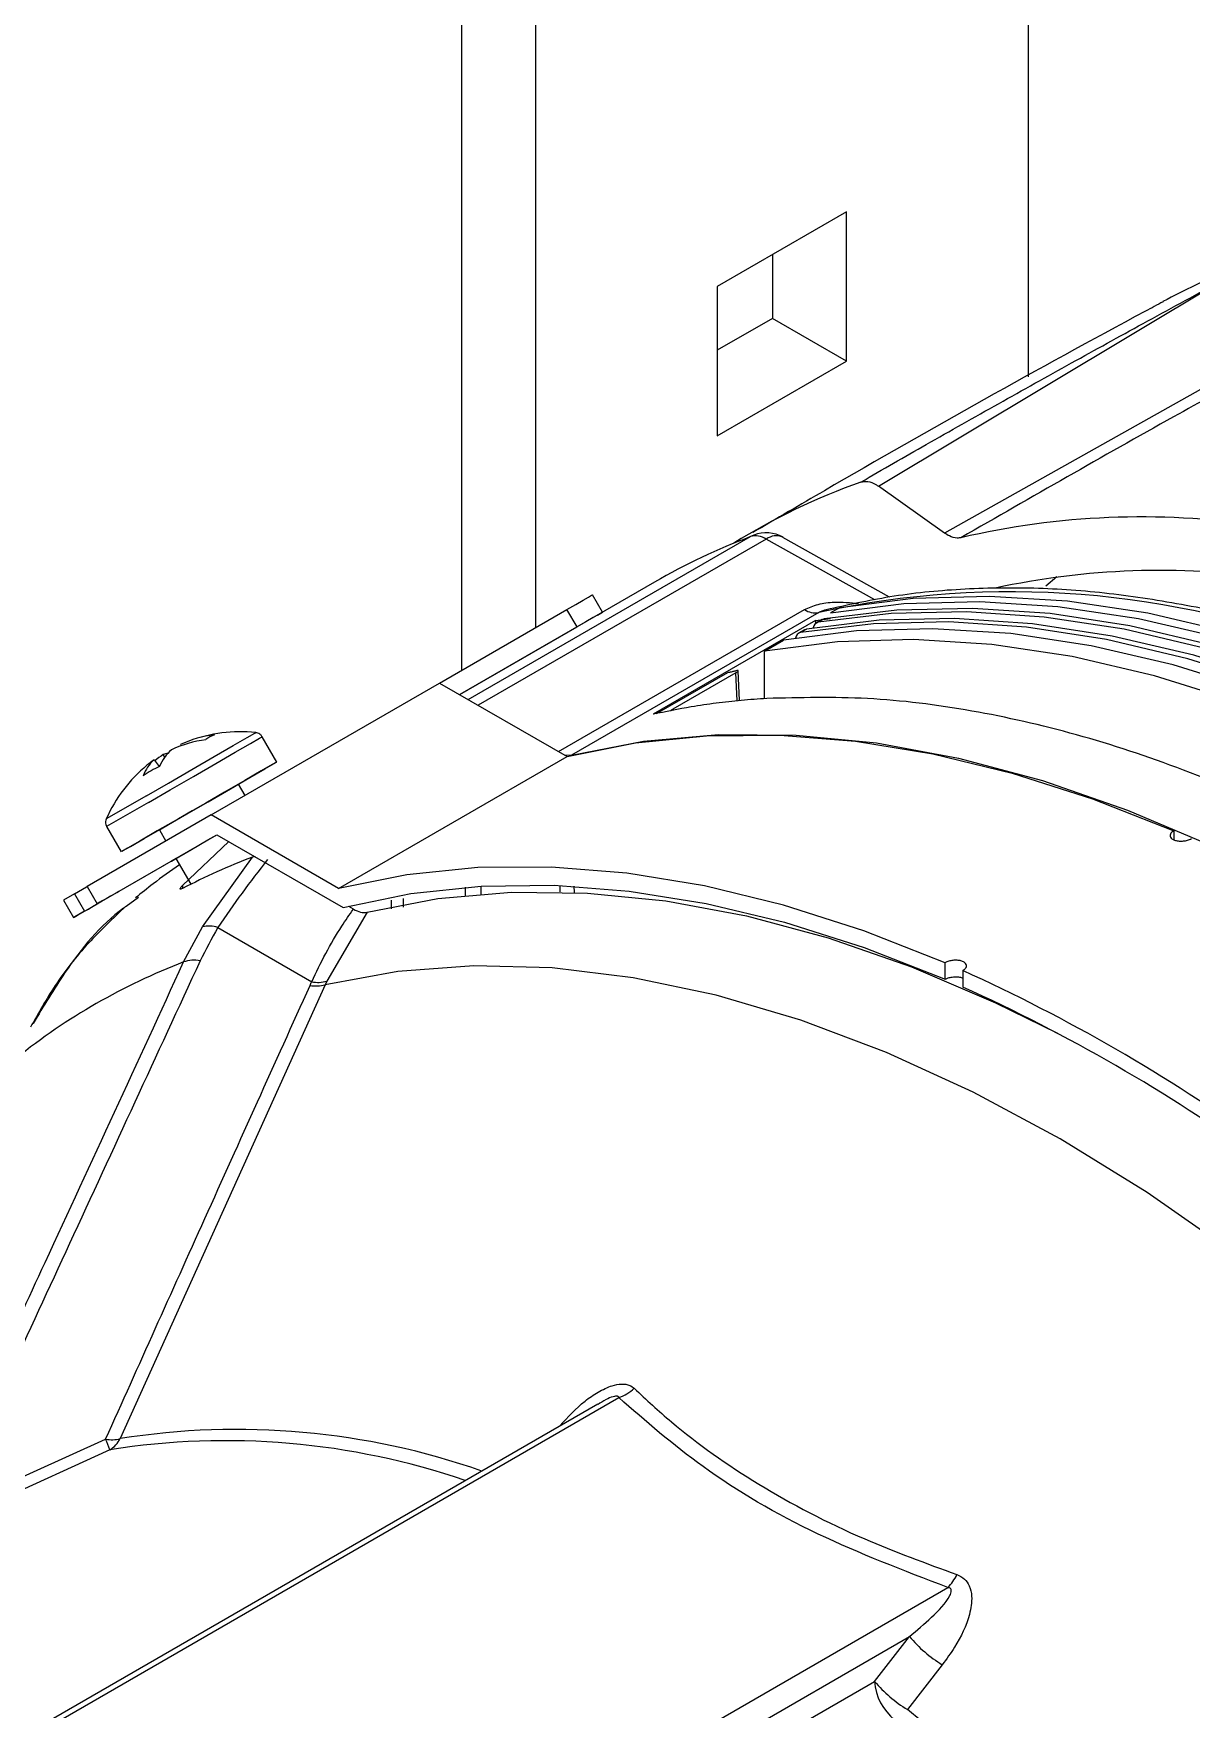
# Model space of a CAD drawing. Extents: x 8 to 113, y 0 to 87.
# Drawn here: x 76.569 to 78.646, y 69.507 to 72.513 of the extents above; entities that cross this region are included whole.
import ezdxf

# ---------------------------------------------------------------- set-up
doc = ezdxf.new("R2010")
doc.units = 0
doc.header["$MEASUREMENT"] = 0
doc.layers.add('OBJECT', color=7, linetype='CONTINUOUS')

msp = doc.modelspace()

# ---------------------------------------------------------------- linework, layer by layer
at = {"layer": 'OBJECT'}
for p, q in [((77.3363, 77.1296), (77.3363, 71.3705)), ((77.4692, 77.0528), (77.4692, 71.4473)), ((78.3531, 76.4039), (78.3531, 71.8974)), ((78.0271, 72.1931), (77.7952, 72.0592)), ((78.0271, 71.9253), (78.0271, 72.1931)), ((77.8942, 72.1164), (77.8942, 72.002)), ((77.7952, 72.0592), (77.7952, 71.7914)), ((78.0844, 71.7009), (78.693, 72.066)), ((77.8942, 72.002), (77.7952, 71.9449)), ((78.0271, 71.9253), (77.8942, 72.002)), ((77.7952, 71.7914), (78.0271, 71.9253)), ((78.7595, 71.9293), (78.203, 71.6168)), ((78.203, 71.6168), (78.0844, 71.7009)), ((77.3487, 71.3183), (77.855, 71.6106)), ((77.883, 71.6061), (77.3666, 71.308)), ((77.8611, 71.6134), (77.855, 71.6106)), ((78.0782, 71.497), (77.883, 71.6061)), ((78.1043, 71.5022), (77.9127, 71.6093)), ((77.6827, 71.529), (77.3333, 71.3272)), ((78.4047, 71.5383), (78.3844, 71.5216)), ((77.5894, 71.4751), (77.5714, 71.5063)), ((77.2972, 71.348), (77.5257, 71.4799)), ((77.5104, 71.225), (77.9517, 71.4797)), ((77.5437, 71.4487), (77.5257, 71.4799)), ((77.9772, 71.4744), (77.5335, 71.2183)), ((78.0155, 71.4835), (77.9985, 71.4737)), ((77.3333, 71.3272), (77.5437, 71.4487)), ((77.9712, 71.46), (77.68, 71.2919)), ((77.9518, 71.4436), (77.9413, 71.4375)), ((77.9552, 71.4448), (77.9447, 71.4387)), ((77.9712, 71.46), (77.9985, 71.4635)), ((77.9712, 71.46), (77.9712, 71.4541)), ((77.9835, 71.4619), (77.973, 71.4558)), ((77.987, 71.4631), (77.9765, 71.457)), ((77.8799, 71.4052), (77.9138, 71.4248)), ((77.8799, 71.32), (77.8799, 71.4052)), ((76.8871, 71.1113), (77.2972, 71.348)), ((77.2972, 71.348), (77.5258, 71.2161)), ((77.6862, 71.2931), (77.8145, 71.3669)), ((77.8285, 71.3661), (77.7157, 71.3012)), ((77.8308, 71.3159), (77.8285, 71.3661)), ((77.8354, 71.3165), (77.833, 71.3698)), ((77.7157, 71.3012), (77.7158, 71.2988)), ((76.8326, 71.2377), (76.8336, 71.2355)), ((77.0049, 71.2063), (76.9788, 71.2516)), ((76.785, 71.2103), (76.7941, 71.1981)), ((76.8041, 71.2152), (76.8013, 71.2197)), ((77.1157, 70.9793), (77.5258, 71.2161)), ((77.5335, 71.2183), (77.5221, 71.2182)), ((77.5335, 71.218), (77.5335, 71.2183)), ((76.9482, 71.1465), (76.9365, 71.1668)), ((76.7711, 71.1457), (76.6992, 71.1041)), ((76.8871, 71.1113), (76.6647, 70.9828)), ((76.7747, 71.1338), (76.6999, 71.0906)), ((77.1157, 70.9793), (76.8871, 71.1113)), ((76.6827, 70.9516), (76.8977, 71.0758)), ((76.6999, 71.0906), (76.7261, 71.0453)), ((76.7945, 71.0848), (76.8062, 71.0645)), ((76.8977, 71.0758), (77.1239, 70.9452)), ((78.6142, 71.0829), (78.6142, 71.0668)), ((76.836, 70.9848), (76.919, 71.0635)), ((76.7182, 70.9721), (76.8242, 71.0333)), ((76.8242, 71.0333), (76.8509, 70.987)), ((76.8718, 70.9107), (76.9613, 71.0356)), ((76.9665, 71.036), (76.9613, 71.0356)), ((76.6422, 70.9698), (76.6223, 70.9583)), ((76.6223, 70.9583), (76.6403, 70.9272)), ((76.6422, 70.9698), (76.6602, 70.9386)), ((76.6647, 70.9828), (76.6827, 70.9516)), ((76.7182, 70.9721), (76.7182, 70.9721)), ((76.7571, 70.9634), (76.7347, 70.9473)), ((76.836, 70.9848), (76.8357, 70.9792)), ((77.2111, 70.943), (77.2111, 70.9584)), ((77.232, 70.9616), (77.232, 70.9459)), ((77.3438, 70.967), (77.3435, 70.9817)), ((77.3718, 70.9695), (77.3715, 70.9836)), ((77.5137, 70.9732), (77.5134, 70.9847)), ((77.539, 70.9724), (77.5388, 70.9835)), ((76.686, 70.9536), (76.6864, 70.9538)), ((77.1674, 70.9369), (77.0947, 70.8131)), ((77.1425, 70.9423), (77.1346, 70.9468)), ((76.838, 70.8476), (76.8718, 70.9107)), ((76.8994, 70.9094), (77.0678, 70.8122)), ((78.204, 70.8165), (78.204, 70.8461)), ((77.0919, 70.8068), (76.7241, 69.9925)), ((77.0947, 70.8131), (77.0919, 70.8068)), ((78.2359, 70.8321), (78.2359, 70.8026)), ((77.5809, 70.0544), (74.4746, 68.2612)), ((74.4898, 68.2599), (77.6187, 70.0661)), ((76.411, 69.8613), (76.6981, 69.9915)), ((76.7054, 69.9723), (76.4207, 69.8427)), ((75.08, 67.9192), (78.2088, 69.7254)), ((75.1004, 67.8826), (78.1401, 69.6374)), ((78.0776, 69.557), (78.1401, 69.6374)), ((78.1989, 69.5869), (78.1363, 69.5066)), ((75.0982, 67.837), (78.0776, 69.557))]:
    msp.add_line(p, q, dxfattribs=at)
at = {"layer": 'OBJECT', "flags": 128}
for points in [[(77.5257, 71.4799), (77.5417, 71.4891), (77.5547, 71.4967), (77.5642, 71.5021), (77.5698, 71.5054), (77.5714, 71.5063)], [(78.0155, 71.4835), (78.1468, 71.5002), (78.283, 71.5041), (78.4235, 71.4953), (78.5677, 71.4737), (78.7151, 71.4394), (78.865, 71.3926), (78.9602, 71.3569)], [(77.5804, 71.4699), (77.5867, 71.4736), (77.5894, 71.4751), (77.5878, 71.4742), (77.5822, 71.471), (77.5727, 71.4655), (77.5597, 71.458), (77.5437, 71.4487)], [(80.5734, 69.9579), (80.4429, 70.1243), (80.3075, 70.2837), (80.168, 70.4353), (80.0248, 70.5786), (79.8785, 70.713), (79.7298, 70.838), (79.5792, 70.9529), (79.4274, 71.0574), (79.2749, 71.1511), (79.1225, 71.2334), (78.9707, 71.3042), (78.8201, 71.3631), (78.6714, 71.4099), (78.5251, 71.4444), (78.3819, 71.4664), (78.2423, 71.4759), (78.107, 71.4727), (77.9765, 71.457)], [(80.5839, 69.9639), (80.4534, 70.1304), (80.3181, 70.2897), (80.1785, 70.4414), (80.0353, 70.5847), (79.8891, 70.7191), (79.7403, 70.8441), (79.5897, 70.959), (79.4379, 71.0635), (79.2855, 71.1572), (79.133, 71.2395), (78.9812, 71.3103), (78.8306, 71.3692), (78.6819, 71.416), (78.5356, 71.4505), (78.3924, 71.4725), (78.2529, 71.4819), (78.1176, 71.4788), (77.987, 71.4631)], [(77.9985, 71.4737), (78.1298, 71.4904), (78.266, 71.4943), (78.4065, 71.4855), (78.5508, 71.4639), (78.6981, 71.4296), (78.8481, 71.3828), (78.9602, 71.3402)], [(80.5301, 69.9144), (80.3988, 70.0827), (80.2626, 70.2439), (80.1221, 70.3973), (79.9779, 70.5422), (79.8305, 70.6781), (79.6806, 70.8044), (79.5288, 70.9205), (79.3757, 71.026), (79.222, 71.1205), (79.0682, 71.2035), (78.9152, 71.2747), (78.7633, 71.3339), (78.6134, 71.3807), (78.466, 71.415), (78.3218, 71.4366), (78.1813, 71.4454), (78.0451, 71.4415), (77.9138, 71.4248)], [(80.5417, 69.9395), (80.4111, 70.106), (80.2758, 70.2653), (80.1362, 70.417), (79.993, 70.5603), (79.8468, 70.6947), (79.698, 70.8196), (79.5475, 70.9346), (79.3956, 71.0391), (79.2432, 71.1327), (79.0907, 71.2151), (78.9389, 71.2859), (78.7883, 71.3448), (78.6396, 71.3916), (78.4933, 71.426), (78.3501, 71.4481), (78.2106, 71.4575), (78.0753, 71.4544), (77.9447, 71.4387)], [(77.9518, 71.4436), (77.9531, 71.4442), (77.9552, 71.4448)], [(80.5522, 69.9456), (80.4216, 70.112), (80.2863, 70.2714), (80.1468, 70.4231), (80.0036, 70.5664), (79.8573, 70.7008), (79.7086, 70.8257), (79.558, 70.9407), (79.4062, 71.0452), (79.2537, 71.1388), (79.1013, 71.2212), (78.9494, 71.292), (78.7989, 71.3509), (78.6501, 71.3977), (78.5039, 71.4321), (78.3607, 71.4541), (78.2211, 71.4636), (78.0858, 71.4605), (77.9552, 71.4448)], [(77.9835, 71.4619), (77.9849, 71.4625), (77.987, 71.4631)], [(80.4962, 69.8948), (80.3649, 70.0631), (80.2287, 70.2243), (80.0882, 70.3777), (79.944, 70.5226), (79.7966, 70.6585), (79.6467, 70.7848), (79.4949, 70.9009), (79.3418, 71.0064), (79.188, 71.1009), (79.0343, 71.1839), (78.8812, 71.2552), (78.7294, 71.3143), (78.5795, 71.3611), (78.4321, 71.3954), (78.2879, 71.417), (78.1474, 71.4258), (78.0112, 71.4219), (77.8799, 71.4052)], [(76.7711, 71.1457), (76.8109, 71.1686), (76.8528, 71.1929), (76.8929, 71.216), (76.9271, 71.2357), (76.9521, 71.2502), (76.9655, 71.2579), (76.9674, 71.259)], [(77.5335, 71.2183), (77.6628, 71.2435), (77.7976, 71.2557), (77.9371, 71.2547), (78.0809, 71.2406), (78.2283, 71.2133), (78.3786, 71.1731), (78.5312, 71.1201), (78.6855, 71.0545), (78.8408, 70.9766), (78.9965, 70.8868), (79.1518, 70.7853), (79.3061, 70.6728), (79.4587, 70.5495), (79.6091, 70.4162), (79.7564, 70.2733), (79.9002, 70.1214), (80.0398, 69.9613), (80.1745, 69.7936), (80.3039, 69.6189)], [(76.7747, 71.1338), (76.814, 71.1565), (76.8555, 71.1804), (76.8956, 71.2036), (76.9307, 71.2239), (76.9577, 71.2394), (76.9742, 71.2489), (76.9788, 71.2516)], [(77.5258, 71.2161), (77.6483, 71.2407), (77.7757, 71.2535), (77.9075, 71.2545), (78.0432, 71.2436), (78.1822, 71.2209), (78.3241, 71.1864), (78.4683, 71.1404), (78.6142, 71.0829)], [(76.8009, 71.0885), (76.8401, 71.1111), (76.8817, 71.1351), (76.9218, 71.1583), (76.9569, 71.1785), (76.9839, 71.1941), (77.0003, 71.2036), (77.0048, 71.2062), (76.9969, 71.2016), (76.9773, 71.1903), (76.9478, 71.1733), (76.911, 71.152), (76.8776, 71.1327)], [(76.8326, 71.1068), (76.8592, 71.1221), (76.8867, 71.138), (76.911, 71.1521), (76.9284, 71.1621), (76.9362, 71.1666), (76.9365, 71.1668)], [(76.8534, 71.1188), (76.8288, 71.1046), (76.7908, 71.0826), (76.7594, 71.0645), (76.7375, 71.0518), (76.7269, 71.0457), (76.7286, 71.0467), (76.7425, 71.0548), (76.7673, 71.0691), (76.8009, 71.0885)], [(76.7945, 71.0848), (76.7977, 71.0866), (76.811, 71.0943), (76.8326, 71.1068)], [(76.8242, 71.0333), (76.8154, 71.0282), (76.8162, 71.0287), (76.8291, 71.0362), (76.852, 71.0494), (76.8815, 71.0664), (76.8977, 71.0758)], [(78.204, 70.8461), (78.0581, 70.9036), (77.914, 70.9497), (77.7721, 70.9841), (77.633, 71.0068), (77.4973, 71.0177), (77.3656, 71.0168), (77.2382, 71.004), (77.1157, 70.9793)], [(77.1239, 70.9452), (77.2453, 70.9703), (77.3717, 70.9836), (77.5024, 70.9851), (77.637, 70.9748), (77.7751, 70.9526), (77.916, 70.9188), (78.0591, 70.8733), (78.204, 70.8165)], [(76.6422, 70.9698), (76.6491, 70.9738), (76.6567, 70.9782), (76.6638, 70.9823), (76.6647, 70.9828)], [(76.6602, 70.9386), (76.6671, 70.9426), (76.6747, 70.947), (76.6818, 70.9511), (76.6873, 70.9543), (76.6904, 70.9561), (76.6906, 70.9562), (76.6879, 70.9547), (76.6827, 70.9516)], [(76.7182, 70.9721), (76.7213, 70.9739), (76.7215, 70.974), (76.7188, 70.9725), (76.7136, 70.9695), (76.7066, 70.9654), (76.699, 70.9611), (76.6919, 70.957), (76.6864, 70.9538)], [(77.1674, 70.9369), (77.2941, 70.9612), (77.426, 70.9726), (77.5626, 70.9712), (77.7033, 70.9571), (77.8475, 70.9301), (77.9945, 70.8906), (78.1438, 70.8386), (78.2947, 70.7743), (78.4058, 70.7197)], [(76.6602, 70.9386), (76.6497, 70.9326), (76.643, 70.9287), (76.6403, 70.9272), (76.6418, 70.9281), (76.6475, 70.9313), (76.657, 70.9368), (76.67, 70.9443), (76.686, 70.9536)], [(79.7286, 69.2847), (79.5981, 69.4591), (79.4621, 69.6262), (79.3212, 69.7852), (79.176, 69.9353), (79.0272, 70.0759), (78.8755, 70.2063), (78.7216, 70.3258), (78.5663, 70.434), (78.4102, 70.5302), (78.2542, 70.6142), (78.0988, 70.6853), (77.945, 70.7434), (77.7933, 70.7882), (77.6445, 70.8194), (77.4993, 70.837), (77.3583, 70.8407), (77.2223, 70.8306), (77.0919, 70.8068)]]:
    msp.add_lwpolyline(points, dxfattribs=at)
at = {"layer": 'OBJECT'}
for centre, radius, start, end in [((79.1556, 71.0042), 1.171, 112.1976, 118.61), ((78.4459, 70.6007), 1.1755, 109.5289, 121.8998), ((77.883, 71.5555), 0.062, 60.8403, 110.733), ((78.5565, 70.2223), 1.4237, 81.5644, 103.1552), ((78.2718, 70.5081), 1.1786, 110.7058, 119.984), ((77.8642, 71.5786), 0.0333, 55.7057, 105.9846), ((77.9012, 71.5815), 0.0306, 67.5026, 126.4785), ((78.5892, 70.1609), 1.3891, 81.7241, 102.2728), ((78.3216, 69.9038), 1.6079, 68.6106, 102.3673), ((77.971, 71.509), 0.0351, 236.5794, 280.1824), ((77.9476, 71.4269), 0.0122, 103.5818, 172.4129), ((77.9793, 71.4452), 0.0122, 103.5818, 172.4129), ((76.9392, 70.9981), 0.2624, 83.8332, 110.4435), ((76.8673, 71.1689), 0.0783, 130.6847, 157.8268), ((76.9075, 71.0317), 0.2167, 97.8817, 114.9159), ((76.9191, 71.052), 0.2049, 97.2916, 114.9771), ((76.9195, 71.1919), 0.0686, 112.6102, 127.376), ((76.9392, 70.9981), 0.2624, 129.5425, 156.1668), ((76.8278, 71.1603), 0.0657, 130.6033, 161.1243), ((76.905, 70.9738), 0.2503, 116.1402, 123.8634), ((76.9033, 71.0415), 0.2061, 125.0336, 129.5258), ((76.9227, 71.0464), 0.2116, 124.9944, 130.0724), ((76.8239, 71.1595), 0.0643, 102.6465, 110.5236), ((77.3757, 69.9463), 1.1655, 110.8312, 117.5803), ((76.8832, 70.8613), 0.0507, 71.3658, 103.0279), ((77.2413, 69.7984), 1.124, 111.026, 128.7498), ((76.8564, 70.7957), 0.055, 78.409, 109.5284), ((77.0755, 70.8636), 0.0591, 259.5071, 286.0439), ((77.0793, 70.8696), 0.0586, 258.6856, 285.2403), ((76.9311, 67.9556), 3.1586, 54.4029, 65.6025), ((76.9482, 67.9556), 3.1246, 54.3418, 65.6636), ((77.5918, 70.141), 0.0796, 289.7744, 313.0539), ((76.9331, 68.6759), 1.3331, 70.7388, 99.0218), ((76.7088, 70.0513), 0.0608, 259.8731, 284.5897), ((76.4221, 69.8752), 0.2995, 18.9259, 22.8524), ((76.6803, 70.0143), 0.0489, 300.8847, 333.5401), ((76.9137, 68.6633), 1.3255, 71.0911, 99.0417), ((78.1445, 69.7887), 0.0902, 315.4781, 333.5375), ((78.321, 69.7889), 0.236, 219.936, 238.8528), ((78.175, 69.5636), 0.0976, 183.8769, 230.8413), ((78.2586, 69.7087), 0.2362, 219.9613, 238.8164), ((75.6409, 66.4141), 3.9738, 36.3743, 51.099)]:
    msp.add_arc(centre, radius, start, end, dxfattribs=at)
for points, knots in [([(78.053, 71.7086), (78.092, 71.731), (78.1735, 71.7779), (78.2996, 71.8491), (78.4294, 71.9216), (78.5605, 71.9939), (78.6483, 72.0417), (78.693, 72.066)], [0, 0, 0, 0, 0.187145, 0.391348, 0.595125, 0.793954, 1, 1, 1, 1]), ([(78.5951, 72.032), (78.5845, 72.0263), (78.38, 71.9171), (78.1343, 71.7792), (77.9017, 71.6429), (77.8589, 71.6179)], [0, 0, 0, 0, 0.042638, 0.823799, 1, 1, 1, 1]), ([(78.7557, 71.9043), (78.7084, 71.8781), (78.5971, 71.8164), (78.4227, 71.7179), (78.2959, 71.6451), (78.2325, 71.6086)], [0, 0, 0, 0, 0.269928, 0.634964, 1, 1, 1, 1]), ([(78.053, 71.7086), (78.057, 71.7093), (78.065, 71.7107), (78.0764, 71.7063), (78.0828, 71.7021), (78.0844, 71.7009)], [0, 0, 0, 0, 0.425023, 0.850044, 1, 1, 1, 1]), ([(78.2325, 71.6086), (78.2302, 71.6083), (78.2238, 71.6074), (78.2135, 71.6102), (78.2059, 71.615), (78.203, 71.6168)], [0, 0, 0, 0, 0.263884, 0.723096, 1, 1, 1, 1]), ([(78.8254, 71.4399), (78.8094, 71.4449), (78.7458, 71.465), (78.6364, 71.4885), (78.4979, 71.5103), (78.3627, 71.5198), (78.2313, 71.5177), (78.1067, 71.5051), (78.0283, 71.4877), (77.9905, 71.4793)], [0, 0, 0, 0, 0.053516, 0.213812, 0.373923, 0.533762, 0.693241, 0.852279, 1, 1, 1, 1]), ([(77.9517, 71.4797), (77.9596, 71.4832), (77.9753, 71.4903), (78.0098, 71.4945), (78.034, 71.4923), (78.0485, 71.491)], [0, 0, 0, 0, 0.288582, 0.575018, 1, 1, 1, 1]), ([(77.9905, 71.4793), (77.9886, 71.4788), (77.9842, 71.4777), (77.9798, 71.4759), (77.9776, 71.4746), (77.9772, 71.4744)], [0, 0, 0, 0, 0.387164, 0.897643, 1, 1, 1, 1]), ([(77.8145, 71.3669), (77.8166, 71.3674), (77.8207, 71.3683), (77.8255, 71.3694), (77.8281, 71.3699), (77.8287, 71.3701)], [0, 0, 0, 0, 0.44189, 0.883774, 1, 1, 1, 1]), ([(77.8285, 71.3661), (77.8295, 71.3667), (77.8314, 71.3679), (77.8329, 71.3692), (77.8331, 71.3702), (77.832, 71.3706), (77.8298, 71.3703), (77.8287, 71.3701)], [0, 0, 0, 0, 0.172261, 0.344036, 0.527768, 0.740235, 1, 1, 1, 1]), ([(77.8841, 71.3203), (77.8688, 71.3193), (77.8383, 71.3171), (77.7932, 71.3119), (77.7401, 71.3043), (77.7028, 71.2966), (77.68, 71.2919)], [0, 0, 0, 0, 0.218765, 0.43753, 0.656295, 1, 1, 1, 1]), ([(80.1821, 69.9937), (80.1238, 70.0626), (80.007, 70.2004), (79.8213, 70.3923), (79.6287, 70.5716), (79.4316, 70.7339), (79.2336, 70.8772), (79.0342, 71.0022), (78.8328, 71.1087), (78.6334, 71.1944), (78.4391, 71.2584), (78.2496, 71.3014), (78.0631, 71.3247), (77.9438, 71.3218), (77.8841, 71.3203)], [0, 0, 0, 0, 0.082347, 0.164694, 0.249433, 0.334172, 0.416519, 0.498866, 0.583605, 0.668344, 0.750089, 0.831834, 0.915917, 1, 1, 1, 1]), ([(77.7116, 71.298), (77.7117, 71.2983), (77.7122, 71.2989), (77.714, 71.3002), (77.7154, 71.301), (77.7157, 71.3012)], [0, 0, 0, 0, 0.353057, 0.868725, 1, 1, 1, 1]), ([(76.9787, 71.2514), (76.9786, 71.2516), (76.9779, 71.2536), (76.9751, 71.2561), (76.9712, 71.2582), (76.9682, 71.259), (76.9666, 71.259), (76.9662, 71.259)], [0, 0, 0, 0, 0.056992, 0.410932, 0.690435, 0.924574, 1, 1, 1, 1]), ([(76.6994, 71.1045), (76.6993, 71.1043), (76.6983, 71.1028), (76.6978, 71.0993), (76.6979, 71.0946), (76.6994, 71.0919), (76.7, 71.0907)], [0, 0, 0, 0, 0.036254, 0.363065, 0.721384, 1, 1, 1, 1]), ([(78.6142, 71.0829), (78.613, 71.0821), (78.6102, 71.0803), (78.6077, 71.0769), (78.6073, 71.073), (78.6094, 71.0694), (78.6139, 71.0666), (78.6203, 71.0647), (78.6277, 71.0642), (78.6354, 71.065), (78.6417, 71.0667), (78.6448, 71.0683), (78.646, 71.0689)], [0, 0, 0, 0, 0.073629, 0.179766, 0.286275, 0.393535, 0.501562, 0.610021, 0.718405, 0.826275, 0.933443, 1, 1, 1, 1]), ([(76.8307, 71.022), (76.8147, 71.0108), (76.7878, 70.9919), (76.7623, 70.9711), (76.7519, 70.9626)], [0, 0, 0, 0, 0.593091, 1, 1, 1, 1]), ([(76.9883, 71.0312), (76.9576, 70.9915), (76.927, 70.9518), (76.8994, 70.9094), (76.8994, 70.9094)], [0, 0, 0, 0, 0.999985, 1, 1, 1, 1]), ([(76.8361, 70.9794), (76.8349, 70.9788), (76.8329, 70.9779), (76.8317, 70.9781), (76.8316, 70.9792), (76.8327, 70.981), (76.8343, 70.983), (76.8355, 70.9843), (76.836, 70.9848)], [0, 0, 0, 0, 0.290841, 0.479306, 0.632237, 0.786163, 0.918658, 1, 1, 1, 1]), ([(76.7339, 70.9471), (76.7112, 70.9257), (76.6647, 70.8822), (76.6073, 70.8091), (76.5774, 70.7557), (76.5633, 70.7304)], [0, 0, 0, 0, 0.336515, 0.686181, 1, 1, 1, 1]), ([(76.7347, 70.9473), (76.7332, 70.9462), (76.689, 70.9146), (76.6315, 70.8433), (76.5866, 70.7682), (76.5683, 70.7375)], [0, 0, 0, 0, 0.02043, 0.600879, 1, 1, 1, 1]), ([(77.0678, 70.8122), (77.0678, 70.8122), (77.0834, 70.8459), (77.1073, 70.8917), (77.1355, 70.9322), (77.1425, 70.9423)], [0, 0, 0, 0, 0.000013, 0.751245, 1, 1, 1, 1]), ([(77.1425, 70.9423), (77.1469, 70.9401), (77.1558, 70.9357), (77.1635, 70.9365), (77.1674, 70.9369)], [0, 0, 0, 0, 0.493543, 1, 1, 1, 1]), ([(76.8994, 70.9094), (76.8994, 70.9094), (76.8879, 70.8895), (76.8777, 70.8695), (76.8675, 70.8496)], [0, 0, 0, 0, 0.00003, 1, 1, 1, 1]), ([(76.3696, 69.8323), (76.3827, 69.8606), (76.4559, 70.0194), (76.6123, 70.3579), (76.7552, 70.6679), (76.838, 70.8476)], [0, 0, 0, 0, 0.083458, 0.469005, 1, 1, 1, 1]), ([(76.8675, 70.8496), (76.7894, 70.6806), (76.6375, 70.3513), (76.4851, 70.0217), (76.411, 69.8613)], [0, 0, 0, 0, 0.513344, 1, 1, 1, 1]), ([(78.2359, 70.8321), (78.2375, 70.8333), (78.2407, 70.8355), (78.2427, 70.8394), (78.2423, 70.8433), (78.2394, 70.8467), (78.2343, 70.8493), (78.2275, 70.8507), (78.2198, 70.8508), (78.2122, 70.8496), (78.207, 70.8477), (78.2046, 70.8464), (78.204, 70.8461)], [0, 0, 0, 0, 0.1064742, 0.2129401, 0.319697, 0.427105, 0.5351835, 0.643667, 0.7520788, 0.8599258, 0.9669596, 1, 1, 1, 1]), ([(76.6981, 69.9915), (76.7574, 70.1234), (76.8793, 70.395), (77.0018, 70.6661), (77.0648, 70.8055)], [0, 0, 0, 0, 0.48595, 1, 1, 1, 1]), ([(77.0648, 70.8055), (77.0658, 70.8077), (77.0667, 70.8099), (77.0678, 70.8122), (77.0678, 70.8122)], [0, 0, 0, 0, 0.999721, 1, 1, 1, 1]), ([(78.204, 70.8165), (78.2053, 70.8171), (78.2085, 70.8188), (78.215, 70.8205), (78.2226, 70.8213), (78.23, 70.8208), (78.2339, 70.8194), (78.2359, 70.8188)], [0, 0, 0, 0, 0.1471509, 0.359253, 0.5721137, 0.7865067, 1, 1, 1, 1]), ([(77.5131, 70.0153), (77.5273, 70.0311), (77.5479, 70.054), (77.5814, 70.0765), (77.6039, 70.0874), (77.6236, 70.0914), (77.6376, 70.0895), (77.6436, 70.0848), (77.6461, 70.0828)], [0, 0, 0, 0, 0.371346, 0.538298, 0.706131, 0.814705, 0.924235, 1, 1, 1, 1]), ([(77.6461, 70.0828), (77.6679, 70.0625), (77.7336, 70.0013), (77.867, 69.9074), (78.0413, 69.8159), (78.1691, 69.7691), (78.2253, 69.7485)], [0, 0, 0, 0, 0.149978, 0.450605, 0.758659, 1, 1, 1, 1]), ([(77.6187, 70.0661), (77.6185, 70.0666), (77.6182, 70.0675), (77.617, 70.0684), (77.6152, 70.0688), (77.6123, 70.0687), (77.6054, 70.0671), (77.5942, 70.0622), (77.586, 70.0567), (77.5814, 70.0537)], [0, 0, 0, 0, 0.057989, 0.102619, 0.147365, 0.204281, 0.30327, 0.609436, 1, 1, 1, 1]), ([(78.2088, 69.7254), (78.1294, 69.7559), (77.9681, 69.8178), (77.7692, 69.9344), (77.6669, 70.0239), (77.6187, 70.0661)], [0, 0, 0, 0, 0.339274, 0.688484, 1, 1, 1, 1]), ([(78.1401, 69.6374), (78.1534, 69.6488), (78.1802, 69.6716), (78.2064, 69.6979), (78.2145, 69.7153), (78.2154, 69.719), (78.2149, 69.7219), (78.2139, 69.7236), (78.212, 69.7248), (78.2102, 69.7253), (78.2091, 69.7254), (78.2088, 69.7254)], [0, 0, 0, 0, 0.419112, 0.839951, 0.8802, 0.924731, 0.942602, 0.960654, 0.976829, 0.994028, 1, 1, 1, 1]), ([(78.2253, 69.7485), (78.2301, 69.7462), (78.2396, 69.7417), (78.2489, 69.7276), (78.2533, 69.7057), (78.2472, 69.6672), (78.2272, 69.6255), (78.2066, 69.5973), (78.1989, 69.5869)], [0, 0, 0, 0, 0.087297, 0.174538, 0.284703, 0.464437, 0.802351, 1, 1, 1, 1])]:
    msp.add_open_spline(points, degree=3, knots=knots, dxfattribs=at)

doc.saveas('drawing.dxf')
